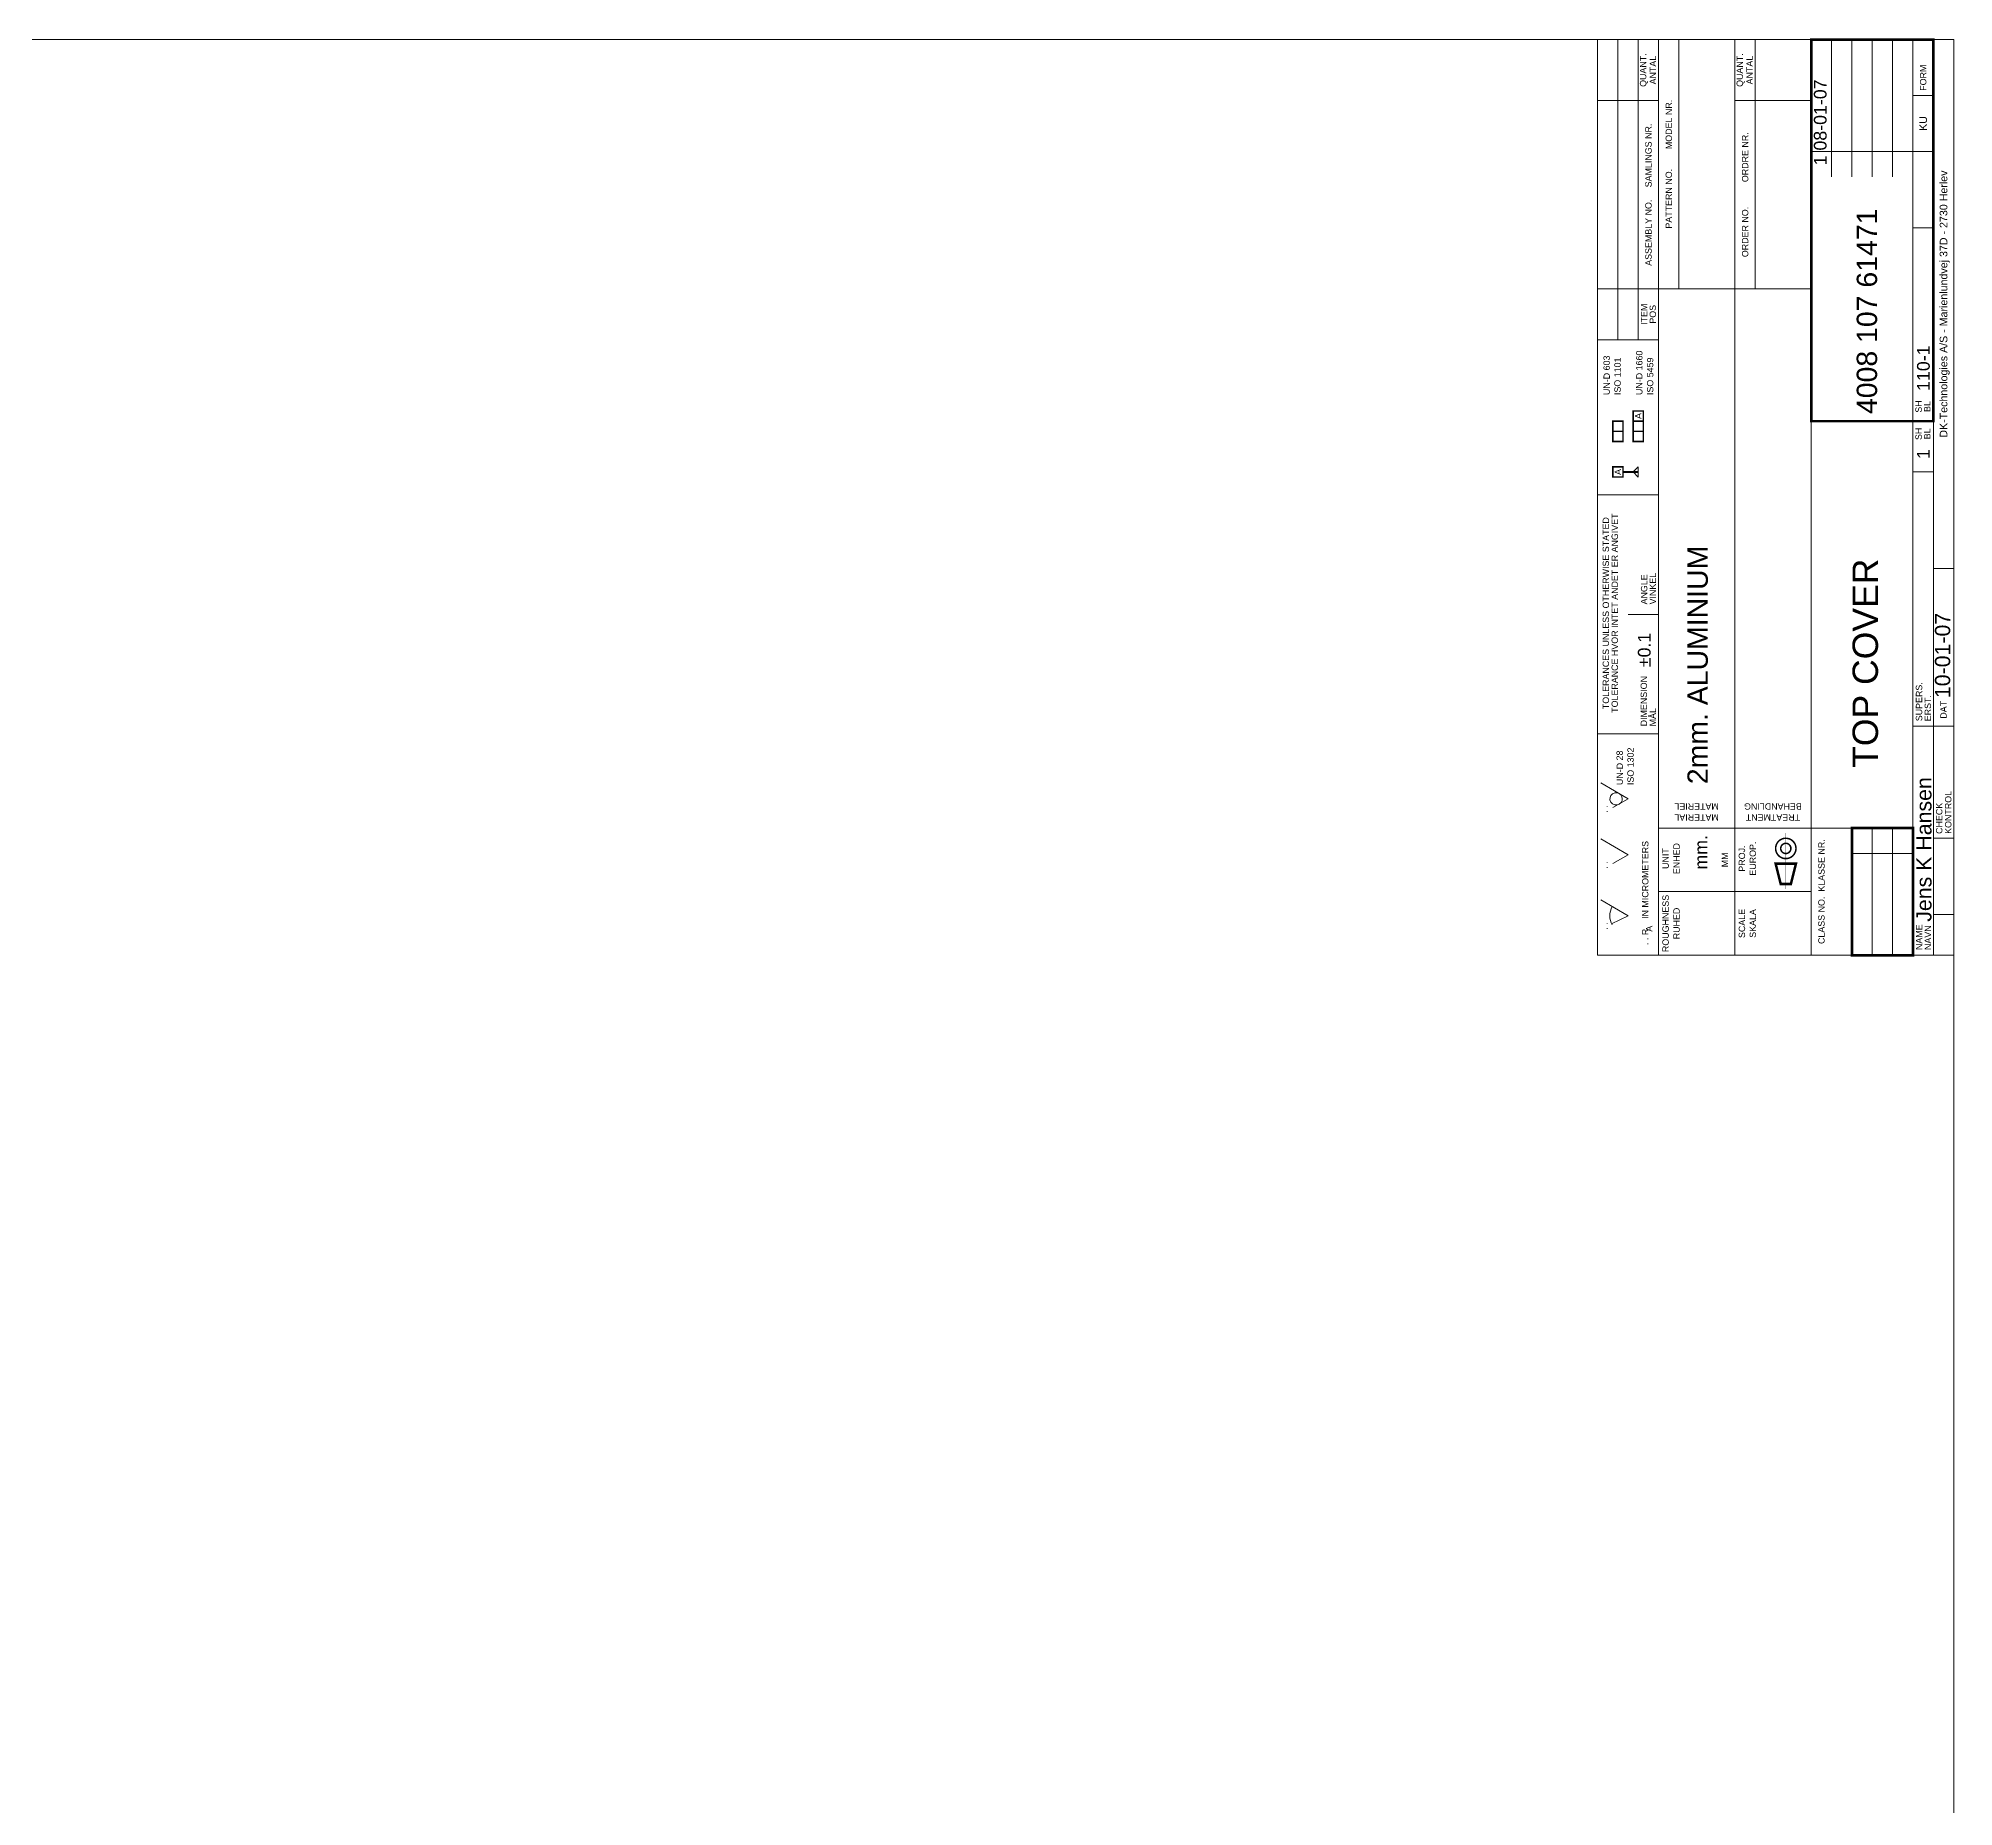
# Model space of a CAD drawing. Extents: x 20 to 965, y 10 to 705.
# Drawn here: x 588.5 to 965, y 357.6 to 705.2 of the extents above; entities that cross this region are included whole.
import ezdxf
from ezdxf.enums import TextEntityAlignment as Align

# ---------------------------------------------------------------- set-up
doc = ezdxf.new("R2010")
doc.units = 0
doc.header["$MEASUREMENT"] = 0
doc.linetypes.add('CENTER', pattern=[2, 1.25, -0.25, 0.25, -0.25])
doc.layers.get('0').update_dxf_attribs({"linetype": 'CONTINUOUS'})
doc.layers.add('110-1', color=10, linetype='CONTINUOUS', lineweight=20)
doc.styles.get("Standard").update_dxf_attribs({"font": 'ARIAL.TTF'})

msp = doc.modelspace()

# ---------------------------------------------------------------- linework, layer by layer
at = {"layer": '110-1'}
for p, q in [((965, 705), (20, 705)), ((895, 525), (895, 705)), ((965, 705), (965, 10)), ((957, 570), (961, 570)), ((908, 550), (925, 550)), ((961, 548), (965, 548))]:
    msp.add_line(p, q, dxfattribs=at)
for points in [[(895, 705), (965, 705)], [(899, 646), (899, 705)], [(903, 646), (903, 705)], [(907, 525), (907, 705)], [(910.993, 656.091), (910.993, 705.091)], [(922, 525), (922, 705)], [(926, 656), (926, 705)], [(937, 525), (937, 705)], [(941, 678), (941, 705)], [(945, 678), (945, 705)], [(949, 678), (949, 705)], [(953, 678), (953, 705)], [(957, 525), (957, 705)], [(961, 525), (961, 705)], [(965, 525), (965, 705)], [(895, 693), (907, 693)], [(922, 693), (937, 693)], [(957, 694), (961, 694)], [(937, 683), (961, 683)], [(957, 668), (961, 668)], [(895, 656), (937, 656)], [(895, 646), (907, 646)], [(957, 630), (961, 630)], [(957, 620), (961, 620)], [(895, 615.5), (907, 615.5)], [(965, 601), (961, 601)], [(901, 592), (907, 592)], [(895, 568.5), (907, 568.5)], [(957, 570), (965, 570)], [(898.03, 554.037), (901, 555.75), (895.633, 558.869)], [(907, 550), (957, 550)], [(949, 525), (949, 550)], [(953, 525), (953, 550)], [(898.03, 543.037), (901, 544.75), (895.633, 547.869)], [(961, 548), (965, 548)], [(945, 545), (957, 545)], [(897.768, 531.152), (901, 532.75), (895.633, 535.869)], [(937, 537.5), (907, 537.5)], [(961, 533), (965, 533)], [(895, 525), (965, 525)]]:
    msp.add_lwpolyline(points, dxfattribs=at)
for points, const_width in [([(961, 630), (961, 705), (937, 705), (937, 630)], 0.5), ([(900, 628), (900, 630), (898, 630), (898, 628)], 0.3), ([(902, 630), (902, 632), (904, 632), (904, 630)], 0.3), ([(904, 628), (904, 630), (902, 630), (902, 628)], 0.3), ([(900, 626), (900, 628), (898, 628), (898, 626)], 0.3), ([(904, 626), (904, 628), (902, 628), (902, 626)], 0.3), ([(898, 619), (898, 621), (900, 621), (900, 619)], 0.3)]:
    msp.add_lwpolyline(points, close=True, dxfattribs=dict(at, const_width=const_width))
for points, const_width in [([(900, 620), (903, 620)], 0.4), ([(957, 525), (957, 550), (945, 550), (945, 525), (957, 525)], 0.5), ([(933, 539), (934, 543), (930, 543), (931, 539), (933, 539)], 0.5)]:
    msp.add_lwpolyline(points, dxfattribs=dict(at, const_width=const_width))
msp.add_lwpolyline([(903, 619), (903, 621), (902, 620)], close=True, dxfattribs=at)
at = {"layer": '110-1', "color": 2, "linetype": 'CENTER', "const_width": 0.02}
for points in [[(929, 546), (935, 546)], [(932, 538), (932, 549)]]:
    msp.add_lwpolyline(points, dxfattribs=at)
at = {"layer": '110-1', "color": 13, "const_width": 0.3}
for points in [[(932, 544, 1), (932, 548, 1)], [(932, 545, 1), (932, 547, 1)]]:
    msp.add_lwpolyline(points, format="xyb", close=True, dxfattribs=at)
at = {"layer": '110-1'}
for centre, radius, start, end in [((898.641, 555.76), 1.215, 36.48477, 29.24767), ((901, 532.75), 3.606, 149.83824, 209.83824)]:
    msp.add_arc(centre, radius, start, end, dxfattribs=at)

# ---------------------------------------------------------------- texts
for s, height, p in [('1 08-01-07', 2.5, (940.016, 680.271)), ('110-1', 2.5, (960.289, 635.933)), ('1', 2.5, (960.289, 622.558)), ('2mm. ALUMINIUM', 4, (916.671, 558.627)), ('TOP COVER', 5, (950.121, 561.837)), ('±0.1', 2.5, (905.432, 581.632)), ('mm.', 2.5, (916.569, 541.833))]:
    msp.add_text(s, height=height, rotation=90).set_placement(p)
at = {"insert": (957.633, 531.583), "char_height": 3, "width": 57, "attachment_point": 1, "rotation": 90}
msp.add_mtext('Jens K Hansen', dxfattribs=at)
at = {"layer": '110-1'}
for s, height, rotation, p in [('QUANT.', 1.25, 90, (904.11, 699)), ('ANTAL', 1.25, 90, (905.886, 699)), ('QUANT.', 1.25, 90, (923.106, 699)), ('ANTAL', 1.25, 90, (924.889, 699)), ('FORM', 1.25, 90, (959, 697.5)), ('PATTERN NO.        MODEL NR.', 1.25, 90, (908.995, 680.5)), ('KU', 1.5, 90, (959, 688.5)), ('ASSEMBLY NO.     SAMLINGS NR.', 1.25, 90, (905, 674.5)), ('ORDER NO.          ORDRE NR.', 1.25, 90, (924, 674.5)), ('DK-Technologies A/S - Marienlundvej 37D - 2730 Herlev', 1.5, 90, (963.189, 653)), ('ITEM', 1.25, 90, (904.146, 651)), ('POS', 1.25, 90, (905.854, 651)), ('SH', 1.25, 90, (958.095, 632.869)), ('BL', 1.25, 90, (959.811, 632.869)), ('A', 1.25, 90, (903, 631)), ('SH', 1.25, 90, (958.095, 627.495)), ('BL', 1.25, 90, (959.811, 627.495)), ('A', 1.25, 90, (899, 620)), ('DAT', 1.25, 90, (963, 573.251)), ('MATERIEL', 1.25, 180, (914.466, 554.241)), ('BEHANDLING', 1.25, 180, (929.466, 554.241)), ('MATERIAL', 1.25, 180, (914.466, 552.105)), ('TREATMENT', 1.25, 180, (929.466, 552.105)), ('CLASS NO.  KLASSE NR.', 1.25, 90, (939, 537.5))]:
    msp.add_text(s, height=height, rotation=rotation, dxfattribs=at).set_placement(p, align=Align.MIDDLE)
for s, height, p in [('4008 107 61471', 4, (949.936, 631.387)), ('UN-D 1660', 1.25, (903.824, 635.122)), ('UN-D 603', 1.25, (897.416, 635.122)), ('ISO 1101', 1.25, (899.552, 635.122)), ('ISO 5459', 1.25, (905.96, 635.122)), ('ANGLE', 1.25, (904.768, 593.965)), ('VINKEL', 1.25, (906.477, 593.965)), ('10-01-07', 3, (964.309, 575.544)), ('DIMENSION', 1.25, (904.712, 569.994)), ('SUPERS.', 1.25, (958.808, 571)), ('MÅL', 1.25, (906.478, 569.994)), ('ERST.', 1.25, (960.538, 571)), ('UN-D 28', 1.25, (899.976, 558.452)), ('ISO 1302 ', 1.25, (902.112, 558.452)), ('KONTROL', 1.25, (964.554, 548.857)), ('. .', 1.25, (897, 553)), ('CHECK', 1.25, (962.776, 548.857)), ('. . R    IN MICROMETERS', 1.25, (905, 527)), ('. .', 1.25, (897, 542)), ('. .', 1.25, (897, 530)), ('NAME', 1.25, (958.824, 526.028)), ('A', 1.25, (905.757, 529.634)), ('NAVN', 1.25, (960.563, 526.028))]:
    msp.add_text(s, height=height, rotation=90, dxfattribs=at).set_placement(p)
for s, p in [('TOLERANCES UNLESS OTHERWISE STATED', (897.25, 592.25)), ('TOLERANCE HVOR INTET ANDET ER ANGIVET', (899, 592.25)), ('UNIT', (909, 544)), ('ENHED', (911.136, 544)), ('PROJ.', (924, 544)), ('EUROP.', (926.136, 544)), ('MM', (920.626, 543.75)), ('ROUGHNESS', (909, 531.25)), ('RUHED', (911.136, 531.25)), ('SCALE', (924, 531.25)), ('SKALA', (926.136, 531.25))]:
    msp.add_text(s, height=1.25, rotation=90, dxfattribs=at).set_placement(p, align=Align.CENTER)

doc.saveas('drawing.dxf')
